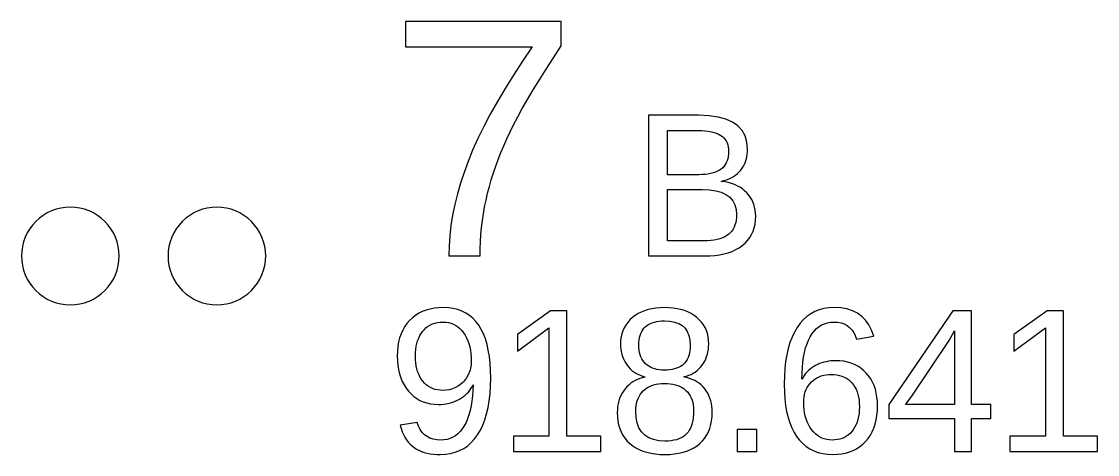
# Model space of a CAD drawing. Header units: metres. Extents: x -61 to 817, y 39 to 684.
# Drawn here: x 501.05 to 523.08, y 655.9 to 664.77 of the extents above; entities that cross this region are included whole.
import ezdxf

# ---------------------------------------------------------------- set-up
doc = ezdxf.new("R2010")
doc.units = ezdxf.units.M

msp = doc.modelspace()

# ---------------------------------------------------------------- linework, layer by layer
for p, q in [((512.1, 664.768), (508.909, 664.768)), ((508.909, 664.768), (508.909, 664.247)), ((512.1, 664.271), (512.1, 664.768)), ((508.909, 664.247), (511.507, 664.247)), ((511.507, 664.247), (511.309, 663.956)), ((511.94, 664.027), (512.1, 664.271)), ((511.309, 663.956), (511.124, 663.673)), ((511.791, 663.795), (511.94, 664.027)), ((511.124, 663.673), (510.952, 663.397)), ((511.653, 663.575), (511.791, 663.795)), ((511.526, 663.367), (511.653, 663.575)), ((510.952, 663.397), (510.793, 663.13)), ((511.41, 663.172), (511.526, 663.367)), ((510.793, 663.13), (510.647, 662.869)), ((511.209, 662.816), (511.304, 662.988)), ((511.304, 662.988), (511.41, 663.172)), ((510.647, 662.869), (510.514, 662.617)), ((511.125, 662.656), (511.209, 662.816)), ((514.919, 662.848), (513.887, 662.848)), ((513.887, 662.848), (513.887, 659.968)), ((515.128, 662.839), (514.919, 662.848)), ((515.313, 662.813), (515.128, 662.839)), ((515.474, 662.77), (515.313, 662.813)), ((515.609, 662.71), (515.474, 662.77)), ((510.514, 662.617), (510.394, 662.372)), ((511.052, 662.509), (511.125, 662.656)), ((514.275, 661.632), (514.275, 662.537)), ((514.275, 662.537), (514.919, 662.537)), ((514.919, 662.537), (514.983, 662.535)), ((514.983, 662.535), (515.043, 662.532)), ((515.72, 662.633), (515.609, 662.71)), ((515.807, 662.539), (515.72, 662.633)), ((515.868, 662.428), (515.807, 662.539)), ((510.394, 662.372), (510.287, 662.134)), ((510.924, 662.226), (510.986, 662.367)), ((510.986, 662.367), (511.052, 662.509)), ((515.043, 662.532), (515.1, 662.525)), ((515.1, 662.525), (515.154, 662.517)), ((515.154, 662.517), (515.204, 662.506)), ((515.204, 662.506), (515.251, 662.492)), ((515.251, 662.492), (515.294, 662.476)), ((515.294, 662.476), (515.334, 662.458)), ((515.334, 662.458), (515.371, 662.437)), ((515.371, 662.437), (515.404, 662.413)), ((515.404, 662.413), (515.433, 662.386)), ((515.433, 662.386), (515.458, 662.356)), ((515.458, 662.356), (515.479, 662.323)), ((515.479, 662.323), (515.497, 662.286)), ((515.905, 662.299), (515.868, 662.428)), ((510.287, 662.134), (510.193, 661.905)), ((510.865, 662.086), (510.924, 662.226)), ((515.497, 662.286), (515.51, 662.246)), ((515.51, 662.246), (515.52, 662.203)), ((515.52, 662.203), (515.526, 662.156)), ((515.526, 662.156), (515.528, 662.107)), ((515.528, 662.107), (515.526, 662.054)), ((515.918, 662.154), (515.905, 662.299)), ((515.911, 662.045), (515.916, 662.098)), ((515.916, 662.098), (515.918, 662.154)), ((510.193, 661.905), (510.11, 661.68)), ((510.76, 661.806), (510.811, 661.946)), ((510.811, 661.946), (510.865, 662.086)), ((515.481, 661.876), (515.46, 661.839)), ((515.498, 661.916), (515.481, 661.876)), ((515.511, 661.959), (515.498, 661.916)), ((515.52, 662.005), (515.511, 661.959)), ((515.526, 662.054), (515.52, 662.005)), ((515.855, 661.851), (515.874, 661.896)), ((515.874, 661.896), (515.89, 661.944)), ((515.89, 661.944), (515.902, 661.993)), ((515.902, 661.993), (515.911, 662.045)), ((510.11, 661.68), (510.037, 661.457)), ((510.669, 661.528), (510.712, 661.667)), ((510.712, 661.667), (510.76, 661.806)), ((515.16, 661.654), (515.105, 661.644)), ((515.211, 661.667), (515.16, 661.654)), ((515.258, 661.683), (515.211, 661.667)), ((515.301, 661.702), (515.258, 661.683)), ((515.34, 661.723), (515.301, 661.702)), ((515.376, 661.748), (515.34, 661.723)), ((515.408, 661.775), (515.376, 661.748)), ((515.436, 661.806), (515.408, 661.775)), ((515.46, 661.839), (515.436, 661.806)), ((515.67, 661.624), (515.708, 661.656)), ((515.708, 661.656), (515.744, 661.69)), ((515.744, 661.69), (515.777, 661.727)), ((515.777, 661.727), (515.806, 661.766)), ((515.806, 661.766), (515.832, 661.807)), ((515.832, 661.807), (515.855, 661.851)), ((510.037, 661.457), (509.974, 661.237)), ((510.629, 661.39), (510.669, 661.528)), ((514.919, 661.632), (514.275, 661.632)), ((514.985, 661.633), (514.919, 661.632)), ((515.047, 661.637), (514.985, 661.633)), ((515.105, 661.644), (515.047, 661.637)), ((515.379, 661.496), (515.434, 661.51)), ((515.452, 661.485), (515.379, 661.496)), ((515.434, 661.51), (515.487, 661.527)), ((515.521, 661.47), (515.452, 661.485)), ((515.487, 661.527), (515.537, 661.547)), ((515.587, 661.452), (515.521, 661.47)), ((515.537, 661.547), (515.584, 661.57)), ((515.584, 661.57), (515.628, 661.596)), ((515.648, 661.43), (515.587, 661.452)), ((515.628, 661.596), (515.67, 661.624)), ((509.974, 661.237), (509.921, 661.02)), ((510.561, 661.113), (510.594, 661.252)), ((510.594, 661.252), (510.629, 661.39)), ((514.275, 660.279), (514.275, 661.329)), ((514.275, 661.329), (514.989, 661.329)), ((514.989, 661.329), (515.136, 661.322)), ((515.136, 661.322), (515.266, 661.303)), ((515.266, 661.303), (515.379, 661.271)), ((515.379, 661.271), (515.474, 661.227)), ((515.474, 661.227), (515.552, 661.17)), ((515.706, 661.404), (515.648, 661.43)), ((515.76, 661.374), (515.706, 661.404)), ((515.811, 661.341), (515.76, 661.374)), ((515.857, 661.304), (515.811, 661.341)), ((515.9, 661.264), (515.857, 661.304)), ((515.938, 661.22), (515.9, 661.264)), ((515.972, 661.174), (515.938, 661.22)), ((509.921, 661.02), (509.877, 660.805)), ((510.533, 660.974), (510.561, 661.113)), ((515.552, 661.17), (515.613, 661.1)), ((515.613, 661.1), (515.656, 661.017)), ((515.656, 661.017), (515.682, 660.922)), ((516.001, 661.126), (515.972, 661.174)), ((516.026, 661.075), (516.001, 661.126)), ((516.046, 661.022), (516.026, 661.075)), ((516.062, 660.966), (516.046, 661.022)), ((501.493, 660.799), (501.414, 660.741)), ((501.577, 660.85), (501.493, 660.799)), ((501.666, 660.891), (501.577, 660.85)), ((501.758, 660.925), (501.666, 660.891)), ((501.854, 660.948), (501.758, 660.925)), ((501.951, 660.963), (501.854, 660.948)), ((502.049, 660.968), (501.951, 660.963)), ((502.147, 660.963), (502.049, 660.968)), ((502.244, 660.948), (502.147, 660.963)), ((502.339, 660.925), (502.244, 660.948)), ((502.431, 660.891), (502.339, 660.925)), ((502.52, 660.85), (502.431, 660.891)), ((502.604, 660.799), (502.52, 660.85)), ((502.683, 660.741), (502.604, 660.799)), ((504.493, 660.799), (504.414, 660.741)), ((504.577, 660.85), (504.493, 660.799)), ((504.666, 660.891), (504.577, 660.85)), ((504.758, 660.925), (504.666, 660.891)), ((504.854, 660.948), (504.758, 660.925)), ((504.951, 660.963), (504.854, 660.948)), ((505.049, 660.968), (504.951, 660.963)), ((505.147, 660.963), (505.049, 660.968)), ((505.244, 660.948), (505.147, 660.963)), ((505.339, 660.925), (505.244, 660.948)), ((505.431, 660.891), (505.339, 660.925)), ((505.52, 660.85), (505.431, 660.891)), ((505.604, 660.799), (505.52, 660.85)), ((505.683, 660.741), (505.604, 660.799)), ((509.877, 660.805), (509.843, 660.592)), ((510.488, 660.692), (510.509, 660.833)), ((510.509, 660.833), (510.533, 660.974)), ((515.682, 660.922), (515.691, 660.814)), ((515.691, 660.814), (515.689, 660.756)), ((516.074, 660.908), (516.062, 660.966)), ((516.08, 660.847), (516.074, 660.908)), ((516.079, 660.7), (516.083, 660.784)), ((516.083, 660.784), (516.08, 660.847)), ((501.276, 660.602), (501.217, 660.523)), ((501.342, 660.675), (501.276, 660.602)), ((501.414, 660.741), (501.342, 660.675)), ((502.756, 660.675), (502.683, 660.741)), ((502.822, 660.602), (502.756, 660.675)), ((502.88, 660.523), (502.822, 660.602)), ((504.276, 660.602), (504.217, 660.523)), ((504.342, 660.675), (504.276, 660.602)), ((504.414, 660.741), (504.342, 660.675)), ((505.756, 660.675), (505.683, 660.741)), ((505.822, 660.602), (505.756, 660.675)), ((505.88, 660.523), (505.822, 660.602)), ((509.843, 660.592), (509.819, 660.381)), ((510.471, 660.549), (510.488, 660.692)), ((515.641, 660.558), (515.619, 660.517)), ((515.659, 660.603), (515.641, 660.558)), ((515.673, 660.651), (515.659, 660.603)), ((515.683, 660.702), (515.673, 660.651)), ((515.689, 660.756), (515.683, 660.702)), ((516.052, 660.545), (516.069, 660.62)), ((516.069, 660.62), (516.079, 660.7)), ((501.125, 660.35), (501.092, 660.258)), ((501.167, 660.439), (501.125, 660.35)), ((501.217, 660.523), (501.167, 660.439)), ((502.931, 660.439), (502.88, 660.523)), ((502.973, 660.35), (502.931, 660.439)), ((503.006, 660.258), (502.973, 660.35)), ((504.125, 660.35), (504.092, 660.258)), ((504.167, 660.439), (504.125, 660.35)), ((504.217, 660.523), (504.167, 660.439)), ((505.931, 660.439), (505.88, 660.523)), ((505.972, 660.35), (505.931, 660.439)), ((506.006, 660.258), (505.972, 660.35)), ((509.819, 660.381), (509.804, 660.173)), ((510.448, 660.261), (510.458, 660.405)), ((510.458, 660.405), (510.471, 660.549)), ((515.402, 660.338), (515.35, 660.32)), ((515.449, 660.36), (515.402, 660.338)), ((515.492, 660.384), (515.449, 660.36)), ((515.53, 660.413), (515.492, 660.384)), ((515.563, 660.444), (515.53, 660.413)), ((515.593, 660.479), (515.563, 660.444)), ((515.619, 660.517), (515.593, 660.479)), ((515.916, 660.287), (515.96, 660.345)), ((515.96, 660.345), (515.997, 660.407)), ((515.997, 660.407), (516.028, 660.474)), ((516.028, 660.474), (516.052, 660.545)), ((501.068, 660.163), (501.053, 660.066)), ((501.092, 660.258), (501.068, 660.163)), ((503.029, 660.163), (503.006, 660.258)), ((503.044, 660.066), (503.029, 660.163)), ((504.068, 660.163), (504.053, 660.066)), ((504.092, 660.258), (504.068, 660.163)), ((506.029, 660.163), (506.006, 660.258)), ((506.044, 660.066), (506.029, 660.163)), ((509.804, 660.173), (509.8, 659.968)), ((510.441, 659.968), (510.442, 660.115)), ((510.442, 660.115), (510.448, 660.261)), ((515.019, 660.279), (514.275, 660.279)), ((515.094, 660.28), (515.019, 660.279)), ((515.165, 660.285), (515.094, 660.28)), ((515.231, 660.293), (515.165, 660.285)), ((515.293, 660.305), (515.231, 660.293)), ((515.35, 660.32), (515.293, 660.305)), ((515.673, 660.098), (515.743, 660.137)), ((515.743, 660.137), (515.807, 660.183)), ((515.807, 660.183), (515.865, 660.232)), ((515.865, 660.232), (515.916, 660.287)), ((501.053, 660.066), (501.049, 659.968)), ((501.049, 659.968), (501.053, 659.87)), ((503.049, 659.968), (503.044, 660.066)), ((503.044, 659.87), (503.049, 659.968)), ((504.053, 660.066), (504.049, 659.968)), ((504.049, 659.968), (504.053, 659.87)), ((506.049, 659.968), (506.044, 660.066)), ((506.044, 659.87), (506.049, 659.968)), ((509.8, 659.968), (510.441, 659.968)), ((513.887, 659.968), (515.039, 659.968)), ((515.039, 659.968), (515.145, 659.97)), ((515.145, 659.97), (515.247, 659.978)), ((515.247, 659.978), (515.343, 659.991)), ((515.343, 659.991), (515.433, 660.01)), ((515.433, 660.01), (515.519, 660.034)), ((515.519, 660.034), (515.599, 660.063)), ((515.599, 660.063), (515.673, 660.098)), ((501.053, 659.87), (501.068, 659.773)), ((501.068, 659.773), (501.092, 659.677)), ((501.092, 659.677), (501.125, 659.585)), ((502.973, 659.585), (503.006, 659.677)), ((503.006, 659.677), (503.029, 659.773)), ((503.029, 659.773), (503.044, 659.87)), ((504.053, 659.87), (504.068, 659.773)), ((504.068, 659.773), (504.092, 659.677)), ((504.092, 659.677), (504.125, 659.585)), ((505.972, 659.585), (506.006, 659.677)), ((506.006, 659.677), (506.029, 659.773)), ((506.029, 659.773), (506.044, 659.87)), ((501.125, 659.585), (501.167, 659.496)), ((501.167, 659.496), (501.217, 659.412)), ((502.88, 659.412), (502.931, 659.496)), ((502.931, 659.496), (502.973, 659.585)), ((504.125, 659.585), (504.167, 659.496)), ((504.167, 659.496), (504.217, 659.412)), ((505.88, 659.412), (505.931, 659.496)), ((505.931, 659.496), (505.972, 659.585)), ((501.217, 659.412), (501.276, 659.333)), ((501.276, 659.333), (501.342, 659.26)), ((501.342, 659.26), (501.414, 659.195)), ((502.683, 659.195), (502.756, 659.26)), ((502.756, 659.26), (502.822, 659.333)), ((502.822, 659.333), (502.88, 659.412)), ((504.217, 659.412), (504.276, 659.333)), ((504.276, 659.333), (504.342, 659.26)), ((504.342, 659.26), (504.414, 659.195)), ((505.683, 659.195), (505.756, 659.26)), ((505.756, 659.26), (505.822, 659.333)), ((505.822, 659.333), (505.88, 659.412)), ((501.414, 659.195), (501.493, 659.136)), ((501.493, 659.136), (501.577, 659.086)), ((501.577, 659.086), (501.666, 659.044)), ((501.666, 659.044), (501.758, 659.011)), ((501.758, 659.011), (501.854, 658.987)), ((502.244, 658.987), (502.339, 659.011)), ((502.339, 659.011), (502.431, 659.044)), ((502.431, 659.044), (502.52, 659.086)), ((502.52, 659.086), (502.604, 659.136)), ((502.604, 659.136), (502.683, 659.195)), ((504.414, 659.195), (504.493, 659.136)), ((504.493, 659.136), (504.577, 659.086)), ((504.577, 659.086), (504.666, 659.044)), ((504.666, 659.044), (504.758, 659.011)), ((504.758, 659.011), (504.854, 658.987)), ((505.244, 658.987), (505.339, 659.011)), ((505.339, 659.011), (505.431, 659.044)), ((505.431, 659.044), (505.52, 659.086)), ((505.52, 659.086), (505.604, 659.136)), ((505.604, 659.136), (505.683, 659.195)), ((501.854, 658.987), (501.951, 658.972)), ((501.951, 658.972), (502.049, 658.968)), ((502.049, 658.968), (502.147, 658.972)), ((502.147, 658.972), (502.244, 658.987)), ((504.854, 658.987), (504.951, 658.972)), ((504.951, 658.972), (505.049, 658.968)), ((505.049, 658.968), (505.147, 658.972)), ((505.147, 658.972), (505.244, 658.987)), ((509.183, 658.794), (509.115, 658.751)), ((509.255, 658.83), (509.183, 658.794)), ((509.333, 658.859), (509.255, 658.83)), ((509.415, 658.882), (509.333, 658.859)), ((509.503, 658.898), (509.415, 658.882)), ((509.595, 658.908), (509.503, 658.898)), ((509.692, 658.912), (509.595, 658.908)), ((509.794, 658.907), (509.692, 658.912)), ((509.891, 658.894), (509.794, 658.907)), ((509.983, 658.871), (509.891, 658.894)), ((510.068, 658.84), (509.983, 658.871)), ((510.148, 658.8), (510.068, 658.84)), ((510.223, 658.751), (510.148, 658.8)), ((511.881, 658.848), (511.204, 658.361)), ((512.218, 658.848), (511.881, 658.848)), ((512.218, 656.279), (512.218, 658.848)), ((513.675, 658.787), (513.614, 658.749)), ((513.739, 658.82), (513.675, 658.787)), ((513.808, 658.848), (513.739, 658.82)), ((513.881, 658.871), (513.808, 658.848)), ((513.958, 658.889), (513.881, 658.871)), ((514.039, 658.901), (513.958, 658.889)), ((514.124, 658.909), (514.039, 658.901)), ((514.213, 658.912), (514.124, 658.909)), ((514.304, 658.909), (514.213, 658.912)), ((514.391, 658.902), (514.304, 658.909)), ((514.474, 658.889), (514.391, 658.902)), ((514.552, 658.872), (514.474, 658.889)), ((514.626, 658.849), (514.552, 658.872)), ((514.695, 658.822), (514.626, 658.849)), ((514.76, 658.789), (514.695, 658.822)), ((514.821, 658.752), (514.76, 658.789)), ((517.296, 658.831), (517.212, 658.786)), ((517.385, 658.866), (517.296, 658.831)), ((517.48, 658.891), (517.385, 658.866)), ((517.581, 658.907), (517.48, 658.891)), ((517.687, 658.912), (517.581, 658.907)), ((517.824, 658.904), (517.687, 658.912)), ((517.95, 658.883), (517.824, 658.904)), ((518.064, 658.847), (517.95, 658.883)), ((518.166, 658.796), (518.064, 658.847)), ((518.256, 658.732), (518.166, 658.796)), ((520.117, 658.848), (518.812, 656.924)), ((520.499, 658.848), (520.117, 658.848)), ((520.499, 656.928), (520.499, 658.848)), ((522.049, 658.848), (521.372, 658.361)), ((522.386, 658.848), (522.049, 658.848)), ((522.386, 656.279), (522.386, 658.848)), ((508.941, 658.585), (508.894, 658.519)), ((508.994, 658.647), (508.941, 658.585)), ((509.052, 658.702), (508.994, 658.647)), ((509.115, 658.751), (509.052, 658.702)), ((509.422, 658.557), (509.468, 658.577)), ((509.468, 658.577), (509.516, 658.594)), ((509.516, 658.594), (509.568, 658.605)), ((509.568, 658.605), (509.622, 658.612)), ((509.622, 658.612), (509.679, 658.615)), ((509.679, 658.615), (509.736, 658.612)), ((509.736, 658.612), (509.791, 658.604)), ((509.791, 658.604), (509.843, 658.59)), ((509.843, 658.59), (509.893, 658.571)), ((509.893, 658.571), (509.94, 658.547)), ((510.291, 658.693), (510.223, 658.751)), ((510.354, 658.626), (510.291, 658.693)), ((510.412, 658.551), (510.354, 658.626)), ((513.462, 658.608), (513.423, 658.554)), ((513.507, 658.658), (513.462, 658.608)), ((513.558, 658.706), (513.507, 658.658)), ((513.614, 658.749), (513.558, 658.706)), ((513.889, 658.565), (513.926, 658.584)), ((513.926, 658.584), (513.966, 658.601)), ((513.966, 658.601), (514.01, 658.615)), ((514.01, 658.615), (514.056, 658.626)), ((514.056, 658.626), (514.105, 658.633)), ((514.105, 658.633), (514.158, 658.638)), ((514.158, 658.638), (514.213, 658.64)), ((514.213, 658.64), (514.324, 658.633)), ((514.324, 658.633), (514.422, 658.615)), ((514.422, 658.615), (514.506, 658.585)), ((514.506, 658.585), (514.578, 658.542)), ((514.877, 658.71), (514.821, 658.752)), ((514.928, 658.663), (514.877, 658.71)), ((514.974, 658.613), (514.928, 658.663)), ((515.013, 658.56), (514.974, 658.613)), ((516.993, 658.59), (516.932, 658.505)), ((517.061, 658.665), (516.993, 658.59)), ((517.133, 658.731), (517.061, 658.665)), ((517.212, 658.786), (517.133, 658.731)), ((517.434, 658.555), (517.491, 658.581)), ((517.491, 658.581), (517.551, 658.6)), ((517.551, 658.6), (517.615, 658.611)), ((517.615, 658.611), (517.682, 658.615)), ((517.682, 658.615), (517.759, 658.61)), ((517.759, 658.61), (517.83, 658.597)), ((517.83, 658.597), (517.894, 658.576)), ((517.894, 658.576), (517.953, 658.546)), ((518.335, 658.652), (518.256, 658.732)), ((518.402, 658.559), (518.335, 658.652)), ((508.82, 658.373), (508.792, 658.292)), ((508.854, 658.449), (508.82, 658.373)), ((508.894, 658.519), (508.854, 658.449)), ((509.206, 658.337), (509.234, 658.383)), ((509.234, 658.383), (509.266, 658.427)), ((509.266, 658.427), (509.301, 658.466)), ((509.301, 658.466), (509.338, 658.501)), ((509.338, 658.501), (509.379, 658.531)), ((509.379, 658.531), (509.422, 658.557)), ((509.94, 658.547), (509.984, 658.517)), ((509.984, 658.517), (510.025, 658.482)), ((510.025, 658.482), (510.064, 658.442)), ((510.064, 658.442), (510.101, 658.396)), ((510.101, 658.396), (510.134, 658.345)), ((510.463, 658.466), (510.412, 658.551)), ((510.508, 658.372), (510.463, 658.466)), ((510.548, 658.27), (510.508, 658.372)), ((511.204, 658.016), (511.85, 658.499)), ((511.204, 658.361), (511.204, 658.016)), ((511.85, 658.499), (511.85, 656.279)), ((513.342, 658.375), (513.327, 658.31)), ((513.363, 658.438), (513.342, 658.375)), ((513.39, 658.498), (513.363, 658.438)), ((513.423, 658.554), (513.39, 658.498)), ((513.716, 658.34), (513.73, 658.381)), ((513.73, 658.381), (513.749, 658.419)), ((513.749, 658.419), (513.77, 658.454)), ((513.77, 658.454), (513.795, 658.487)), ((513.795, 658.487), (513.823, 658.516)), ((513.823, 658.516), (513.854, 658.542)), ((513.854, 658.542), (513.889, 658.565)), ((514.578, 658.542), (514.637, 658.487)), ((514.637, 658.487), (514.682, 658.42)), ((514.682, 658.42), (514.715, 658.34)), ((515.046, 658.503), (515.013, 658.56)), ((515.073, 658.442), (515.046, 658.503)), ((515.094, 658.378), (515.073, 658.442)), ((515.109, 658.31), (515.094, 658.378)), ((516.876, 658.41), (516.827, 658.307)), ((516.932, 658.505), (516.876, 658.41)), ((517.201, 658.315), (517.241, 658.378)), ((517.241, 658.378), (517.284, 658.433)), ((517.284, 658.433), (517.33, 658.481)), ((517.33, 658.481), (517.38, 658.522)), ((517.38, 658.522), (517.434, 658.555)), ((517.953, 658.546), (518.005, 658.507)), ((518.005, 658.507), (518.05, 658.459)), ((518.05, 658.459), (518.09, 658.403)), ((518.09, 658.403), (518.123, 658.339)), ((518.457, 658.451), (518.402, 658.559)), ((518.5, 658.329), (518.457, 658.451)), ((520.046, 658.24), (520.153, 658.436)), ((520.153, 658.436), (520.153, 656.928)), ((521.372, 658.016), (522.018, 658.499)), ((521.372, 658.361), (521.372, 658.016)), ((522.018, 658.499), (522.018, 656.279)), ((508.77, 658.207), (508.755, 658.116)), ((508.792, 658.292), (508.77, 658.207)), ((509.131, 658.119), (509.144, 658.178)), ((509.144, 658.178), (509.161, 658.234)), ((509.161, 658.234), (509.182, 658.287)), ((509.182, 658.287), (509.206, 658.337)), ((510.134, 658.345), (510.163, 658.291)), ((510.163, 658.291), (510.188, 658.234)), ((510.188, 658.234), (510.209, 658.173)), ((510.209, 658.173), (510.227, 658.109)), ((510.581, 658.158), (510.548, 658.27)), ((510.608, 658.037), (510.581, 658.158)), ((513.318, 658.241), (513.315, 658.169)), ((513.315, 658.169), (513.317, 658.114)), ((513.327, 658.31), (513.318, 658.241)), ((513.689, 658.145), (513.691, 658.198)), ((513.691, 658.09), (513.689, 658.145)), ((513.691, 658.198), (513.696, 658.248)), ((513.696, 658.248), (513.704, 658.296)), ((513.704, 658.296), (513.716, 658.34)), ((514.715, 658.34), (514.735, 658.248)), ((514.735, 658.248), (514.741, 658.145)), ((514.741, 658.145), (514.739, 658.086)), ((515.118, 658.239), (515.109, 658.31)), ((515.121, 658.165), (515.118, 658.239)), ((515.119, 658.11), (515.121, 658.165)), ((516.785, 658.195), (516.749, 658.074)), ((516.827, 658.307), (516.785, 658.195)), ((517.106, 658.085), (517.134, 658.168)), ((517.134, 658.168), (517.165, 658.245)), ((517.165, 658.245), (517.201, 658.315)), ((518.123, 658.339), (518.15, 658.266)), ((518.15, 658.266), (518.5, 658.329)), ((519.291, 657.118), (520.046, 658.24)), ((508.746, 658.021), (508.743, 657.921)), ((508.743, 657.921), (508.745, 657.823)), ((508.755, 658.116), (508.746, 658.021)), ((509.115, 657.921), (509.116, 657.99)), ((509.116, 657.85), (509.115, 657.921)), ((509.116, 657.99), (509.122, 658.056)), ((509.122, 658.056), (509.131, 658.119)), ((510.227, 658.109), (510.24, 658.041)), ((510.24, 658.041), (510.25, 657.97)), ((510.25, 657.97), (510.256, 657.895)), ((510.629, 657.908), (510.608, 658.037)), ((510.645, 657.769), (510.629, 657.908)), ((513.317, 658.114), (513.322, 658.061)), ((513.322, 658.061), (513.33, 658.01)), ((513.33, 658.01), (513.342, 657.96)), ((513.342, 657.96), (513.356, 657.912)), ((513.356, 657.912), (513.375, 657.865)), ((513.696, 658.039), (513.691, 658.09)), ((513.704, 657.991), (513.696, 658.039)), ((513.716, 657.946), (513.704, 657.991)), ((513.732, 657.903), (513.716, 657.946)), ((514.715, 657.933), (514.7, 657.89)), ((514.726, 657.981), (514.715, 657.933)), ((514.735, 658.032), (514.726, 657.981)), ((514.739, 658.086), (514.735, 658.032)), ((515.061, 657.861), (515.079, 657.907)), ((515.079, 657.907), (515.094, 657.956)), ((515.094, 657.956), (515.106, 658.006)), ((515.106, 658.006), (515.114, 658.057)), ((515.114, 658.057), (515.119, 658.11)), ((516.719, 657.945), (516.696, 657.806)), ((516.749, 658.074), (516.719, 657.945)), ((517.064, 657.899), (517.083, 657.995)), ((517.083, 657.995), (517.106, 658.085)), ((508.745, 657.823), (508.754, 657.73)), ((508.754, 657.73), (508.768, 657.641)), ((509.122, 657.782), (509.116, 657.85)), ((509.131, 657.718), (509.122, 657.782)), ((509.144, 657.658), (509.131, 657.718)), ((510.249, 657.703), (510.242, 657.668)), ((510.254, 657.74), (510.249, 657.703)), ((510.258, 657.817), (510.254, 657.74)), ((510.256, 657.895), (510.258, 657.817)), ((510.654, 657.622), (510.645, 657.769)), ((513.375, 657.865), (513.396, 657.82)), ((513.396, 657.82), (513.421, 657.776)), ((513.421, 657.776), (513.449, 657.735)), ((513.449, 657.735), (513.48, 657.695)), ((513.48, 657.695), (513.514, 657.659)), ((513.75, 657.864), (513.732, 657.903)), ((513.773, 657.827), (513.75, 657.864)), ((513.798, 657.793), (513.773, 657.827)), ((513.827, 657.763), (513.798, 657.793)), ((513.859, 657.735), (513.827, 657.763)), ((513.894, 657.711), (513.859, 657.735)), ((513.932, 657.69), (513.894, 657.711)), ((513.972, 657.672), (513.932, 657.69)), ((514.542, 657.705), (514.504, 657.685)), ((514.576, 657.727), (514.542, 657.705)), ((514.607, 657.753), (514.576, 657.727)), ((514.635, 657.781), (514.607, 657.753)), ((514.66, 657.814), (514.635, 657.781)), ((514.682, 657.85), (514.66, 657.814)), ((514.7, 657.89), (514.682, 657.85)), ((514.92, 657.654), (514.954, 657.69)), ((514.954, 657.69), (514.985, 657.73)), ((514.985, 657.73), (515.014, 657.772)), ((515.014, 657.772), (515.039, 657.815)), ((515.039, 657.815), (515.061, 657.861)), ((516.696, 657.806), (516.68, 657.659)), ((517.033, 657.57), (517.039, 657.686)), ((517.039, 657.686), (517.05, 657.795)), ((517.05, 657.795), (517.064, 657.899)), ((517.271, 657.704), (517.234, 657.68)), ((517.31, 657.727), (517.271, 657.704)), ((517.35, 657.747), (517.31, 657.727)), ((517.392, 657.765), (517.35, 657.747)), ((517.436, 657.78), (517.392, 657.765)), ((517.48, 657.794), (517.436, 657.78)), ((517.526, 657.804), (517.48, 657.794)), ((517.573, 657.813), (517.526, 657.804)), ((517.621, 657.819), (517.573, 657.813)), ((517.671, 657.822), (517.621, 657.819)), ((517.722, 657.824), (517.671, 657.822)), ((517.807, 657.82), (517.722, 657.824)), ((517.889, 657.811), (517.807, 657.82)), ((517.966, 657.796), (517.889, 657.811)), ((518.04, 657.774), (517.966, 657.796)), ((518.109, 657.746), (518.04, 657.774)), ((518.175, 657.712), (518.109, 657.746)), ((518.236, 657.671), (518.175, 657.712)), ((508.768, 657.641), (508.788, 657.556)), ((508.788, 657.556), (508.814, 657.476)), ((508.814, 657.476), (508.845, 657.401)), ((509.161, 657.6), (509.144, 657.658)), ((509.182, 657.546), (509.161, 657.6)), ((509.206, 657.496), (509.182, 657.546)), ((509.234, 657.448), (509.206, 657.496)), ((510.162, 657.473), (510.143, 657.445)), ((510.196, 657.534), (510.162, 657.473)), ((510.21, 657.566), (510.196, 657.534)), ((510.223, 657.599), (510.21, 657.566)), ((510.234, 657.633), (510.223, 657.599)), ((510.242, 657.668), (510.234, 657.633)), ((510.653, 657.303), (510.657, 657.466)), ((510.657, 657.466), (510.654, 657.622)), ((513.514, 657.659), (513.55, 657.626)), ((513.55, 657.626), (513.588, 657.596)), ((513.588, 657.596), (513.629, 657.569)), ((513.629, 657.569), (513.672, 657.545)), ((513.672, 657.545), (513.718, 657.525)), ((513.762, 657.474), (513.71, 657.459)), ((513.718, 657.525), (513.766, 657.508)), ((513.816, 657.486), (513.762, 657.474)), ((513.766, 657.508), (513.816, 657.494)), ((513.816, 657.494), (513.816, 657.486)), ((514.016, 657.657), (513.972, 657.672)), ((514.062, 657.646), (514.016, 657.657)), ((514.111, 657.638), (514.062, 657.646)), ((514.163, 657.633), (514.111, 657.638)), ((514.217, 657.632), (514.163, 657.633)), ((514.273, 657.633), (514.217, 657.632)), ((514.325, 657.638), (514.273, 657.633)), ((514.374, 657.645), (514.325, 657.638)), ((514.421, 657.655), (514.374, 657.645)), ((514.464, 657.669), (514.421, 657.655)), ((514.504, 657.685), (514.464, 657.669)), ((514.615, 657.498), (514.666, 657.51)), ((514.615, 657.49), (514.615, 657.498)), ((514.674, 657.478), (514.615, 657.49)), ((514.666, 657.51), (514.715, 657.525)), ((514.73, 657.462), (514.674, 657.478)), ((514.715, 657.525), (514.761, 657.544)), ((514.761, 657.544), (514.804, 657.567)), ((514.804, 657.567), (514.845, 657.592)), ((514.845, 657.592), (514.884, 657.622)), ((514.884, 657.622), (514.92, 657.654)), ((516.67, 657.504), (516.667, 657.34)), ((516.68, 657.659), (516.67, 657.504)), ((517.031, 657.447), (517.033, 657.57)), ((517.054, 657.486), (517.031, 657.447)), ((517.079, 657.524), (517.054, 657.486)), ((517.106, 657.559), (517.079, 657.524)), ((517.135, 657.593), (517.106, 657.559)), ((517.166, 657.624), (517.135, 657.593)), ((517.199, 657.653), (517.166, 657.624)), ((517.234, 657.68), (517.199, 657.653)), ((517.297, 657.449), (517.338, 657.474)), ((517.338, 657.474), (517.382, 657.494)), ((517.382, 657.494), (517.427, 657.511)), ((517.427, 657.511), (517.475, 657.525)), ((517.475, 657.525), (517.526, 657.534)), ((517.526, 657.534), (517.579, 657.54)), ((517.579, 657.54), (517.634, 657.542)), ((517.634, 657.542), (517.692, 657.539)), ((517.692, 657.539), (517.748, 657.533)), ((517.748, 657.533), (517.801, 657.522)), ((517.801, 657.522), (517.85, 657.507)), ((517.85, 657.507), (517.897, 657.488)), ((517.897, 657.488), (517.941, 657.465)), ((517.941, 657.465), (517.982, 657.437)), ((518.293, 657.624), (518.236, 657.671)), ((518.347, 657.572), (518.293, 657.624)), ((518.396, 657.514), (518.347, 657.572)), ((518.438, 657.451), (518.396, 657.514)), ((508.845, 657.401), (508.882, 657.329)), ((508.882, 657.329), (508.924, 657.262)), ((508.924, 657.262), (508.973, 657.2)), ((509.266, 657.405), (509.234, 657.448)), ((509.3, 657.365), (509.266, 657.405)), ((509.338, 657.33), (509.3, 657.365)), ((509.378, 657.3), (509.338, 657.33)), ((509.421, 657.274), (509.378, 657.3)), ((509.466, 657.253), (509.421, 657.274)), ((509.514, 657.237), (509.466, 657.253)), ((509.875, 657.249), (509.811, 657.23)), ((509.937, 657.275), (509.875, 657.249)), ((509.997, 657.308), (509.937, 657.275)), ((510.025, 657.327), (509.997, 657.308)), ((510.051, 657.347), (510.025, 657.327)), ((510.076, 657.369), (510.051, 657.347)), ((510.1, 657.393), (510.076, 657.369)), ((510.122, 657.418), (510.1, 657.393)), ((510.143, 657.445), (510.122, 657.418)), ((510.228, 657.218), (510.253, 657.254)), ((510.253, 657.254), (510.275, 657.292)), ((510.275, 657.292), (510.295, 657.332)), ((510.295, 657.332), (510.291, 657.214)), ((510.643, 657.148), (510.653, 657.303)), ((513.407, 657.247), (513.374, 657.202)), ((513.444, 657.288), (513.407, 657.247)), ((513.483, 657.326), (513.444, 657.288)), ((513.524, 657.361), (513.483, 657.326)), ((513.567, 657.391), (513.524, 657.361)), ((513.612, 657.418), (513.567, 657.391)), ((513.66, 657.44), (513.612, 657.418)), ((513.71, 657.459), (513.66, 657.44)), ((513.817, 657.238), (513.856, 657.266)), ((513.856, 657.266), (513.898, 657.29)), ((513.898, 657.29), (513.944, 657.311)), ((513.944, 657.311), (513.992, 657.328)), ((513.992, 657.328), (514.042, 657.341)), ((514.042, 657.341), (514.096, 657.35)), ((514.096, 657.35), (514.153, 657.356)), ((514.153, 657.356), (514.213, 657.358)), ((514.213, 657.358), (514.275, 657.356)), ((514.275, 657.356), (514.333, 657.351)), ((514.333, 657.351), (514.388, 657.342)), ((514.388, 657.342), (514.44, 657.33)), ((514.44, 657.33), (514.49, 657.314)), ((514.49, 657.314), (514.535, 657.295)), ((514.535, 657.295), (514.578, 657.272)), ((514.578, 657.272), (514.618, 657.246)), ((514.618, 657.246), (514.654, 657.217)), ((514.784, 657.442), (514.73, 657.462)), ((514.834, 657.419), (514.784, 657.442)), ((514.881, 657.393), (514.834, 657.419)), ((514.925, 657.362), (514.881, 657.393)), ((514.967, 657.328), (514.925, 657.362)), ((515.005, 657.291), (514.967, 657.328)), ((515.04, 657.25), (515.005, 657.291)), ((515.072, 657.205), (515.04, 657.25)), ((516.667, 657.34), (516.67, 657.188)), ((517.115, 657.231), (517.136, 657.274)), ((517.136, 657.274), (517.161, 657.315)), ((517.161, 657.315), (517.19, 657.353)), ((517.19, 657.353), (517.223, 657.389)), ((517.223, 657.389), (517.259, 657.421)), ((517.259, 657.421), (517.297, 657.449)), ((517.982, 657.437), (518.02, 657.405)), ((518.02, 657.405), (518.055, 657.369)), ((518.055, 657.369), (518.087, 657.329)), ((518.087, 657.329), (518.115, 657.285)), ((518.115, 657.285), (518.139, 657.238)), ((518.476, 657.385), (518.438, 657.451)), ((518.507, 657.314), (518.476, 657.385)), ((518.533, 657.239), (518.507, 657.314)), ((508.973, 657.2), (509.026, 657.143)), ((509.026, 657.143), (509.083, 657.092)), ((509.083, 657.092), (509.144, 657.048)), ((509.144, 657.048), (509.208, 657.012)), ((509.565, 657.225), (509.514, 657.237)), ((509.619, 657.218), (509.565, 657.225)), ((509.675, 657.216), (509.619, 657.218)), ((509.744, 657.219), (509.675, 657.216)), ((509.811, 657.23), (509.744, 657.219)), ((509.974, 657.014), (510.018, 657.038)), ((510.018, 657.038), (510.06, 657.063)), ((510.06, 657.063), (510.099, 657.09)), ((510.099, 657.09), (510.135, 657.12)), ((510.135, 657.12), (510.169, 657.15)), ((510.169, 657.15), (510.2, 657.183)), ((510.2, 657.183), (510.228, 657.218)), ((510.283, 657.102), (510.271, 656.996)), ((510.291, 657.214), (510.283, 657.102)), ((510.627, 657.002), (510.643, 657.148)), ((513.297, 657.054), (513.28, 657)), ((513.319, 657.106), (513.297, 657.054)), ((513.344, 657.155), (513.319, 657.106)), ((513.374, 657.202), (513.344, 657.155)), ((513.657, 657.004), (513.674, 657.05)), ((513.674, 657.05), (513.695, 657.093)), ((513.695, 657.093), (513.72, 657.134)), ((513.72, 657.134), (513.749, 657.172)), ((513.749, 657.172), (513.781, 657.207)), ((513.781, 657.207), (513.817, 657.238)), ((514.654, 657.217), (514.687, 657.184)), ((514.687, 657.184), (514.717, 657.148)), ((514.717, 657.148), (514.742, 657.108)), ((514.742, 657.108), (514.763, 657.065)), ((514.763, 657.065), (514.781, 657.019)), ((515.1, 657.159), (515.072, 657.205)), ((515.125, 657.11), (515.1, 657.159)), ((515.145, 657.059), (515.125, 657.11)), ((515.162, 657.005), (515.145, 657.059)), ((516.67, 657.188), (516.679, 657.044)), ((516.679, 657.044), (516.695, 656.909)), ((517.067, 656.969), (517.069, 657.027)), ((517.069, 657.027), (517.075, 657.082)), ((517.075, 657.082), (517.084, 657.134)), ((517.084, 657.134), (517.098, 657.184)), ((517.098, 657.184), (517.115, 657.231)), ((518.139, 657.238), (518.16, 657.187)), ((518.16, 657.187), (518.177, 657.133)), ((518.177, 657.133), (518.19, 657.075)), ((518.19, 657.075), (518.199, 657.013)), ((518.553, 657.16), (518.533, 657.239)), ((518.567, 657.076), (518.553, 657.16)), ((518.576, 656.988), (518.567, 657.076)), ((519.182, 656.968), (519.291, 657.118)), ((509.208, 657.012), (509.276, 656.981)), ((509.276, 656.981), (509.349, 656.958)), ((509.349, 656.958), (509.424, 656.941)), ((509.424, 656.941), (509.504, 656.931)), ((509.504, 656.931), (509.588, 656.928)), ((509.588, 656.928), (509.639, 656.929)), ((509.639, 656.929), (509.69, 656.933)), ((509.69, 656.933), (509.739, 656.94)), ((509.739, 656.94), (509.788, 656.949)), ((509.788, 656.949), (509.836, 656.962)), ((509.836, 656.962), (509.883, 656.976)), ((509.883, 656.976), (509.929, 656.994)), ((509.929, 656.994), (509.974, 657.014)), ((510.255, 656.897), (510.235, 656.803)), ((510.271, 656.996), (510.255, 656.897)), ((510.574, 656.736), (510.604, 656.865)), ((510.604, 656.865), (510.627, 657.002)), ((513.25, 656.825), (513.248, 656.763)), ((513.256, 656.886), (513.25, 656.825)), ((513.266, 656.944), (513.256, 656.886)), ((513.28, 657), (513.266, 656.944)), ((513.626, 656.792), (513.628, 656.849)), ((513.628, 656.849), (513.634, 656.903)), ((513.634, 656.903), (513.643, 656.955)), ((513.643, 656.955), (513.657, 657.004)), ((514.781, 657.019), (514.795, 656.969)), ((514.795, 656.969), (514.804, 656.917)), ((514.804, 656.917), (514.81, 656.86)), ((514.81, 656.86), (514.812, 656.801)), ((515.175, 656.949), (515.162, 657.005)), ((515.185, 656.891), (515.175, 656.949)), ((515.19, 656.83), (515.185, 656.891)), ((515.192, 656.767), (515.19, 656.83)), ((516.695, 656.909), (516.717, 656.782)), ((517.069, 656.895), (517.067, 656.969)), ((517.075, 656.824), (517.069, 656.895)), ((517.085, 656.757), (517.075, 656.824)), ((518.199, 657.013), (518.205, 656.948)), ((518.205, 656.811), (518.199, 656.745)), ((518.205, 656.948), (518.207, 656.88)), ((518.207, 656.88), (518.205, 656.811)), ((518.579, 656.896), (518.576, 656.988)), ((518.576, 656.796), (518.579, 656.896)), ((518.812, 656.924), (518.812, 656.64)), ((519.15, 656.928), (519.182, 656.968)), ((520.153, 656.928), (519.15, 656.928)), ((520.901, 656.928), (520.499, 656.928)), ((520.901, 656.64), (520.901, 656.928)), ((510.183, 656.636), (510.151, 656.561)), ((510.211, 656.716), (510.183, 656.636)), ((510.235, 656.803), (510.211, 656.716)), ((510.494, 656.505), (510.537, 656.616)), ((510.537, 656.616), (510.574, 656.736)), ((513.248, 656.763), (513.251, 656.673)), ((513.251, 656.673), (513.261, 656.589)), ((513.261, 656.589), (513.277, 656.509)), ((513.634, 656.663), (513.626, 656.792)), ((513.656, 656.549), (513.634, 656.663)), ((514.796, 656.603), (514.783, 656.546)), ((514.805, 656.665), (514.796, 656.603)), ((514.81, 656.731), (514.805, 656.665)), ((514.812, 656.801), (514.81, 656.731)), ((515.164, 656.515), (515.18, 656.594)), ((515.18, 656.594), (515.189, 656.678)), ((515.189, 656.678), (515.192, 656.767)), ((516.717, 656.782), (516.746, 656.663)), ((516.746, 656.663), (516.78, 656.552)), ((517.099, 656.692), (517.085, 656.757)), ((517.117, 656.631), (517.099, 656.692)), ((517.139, 656.572), (517.117, 656.631)), ((518.177, 656.624), (518.161, 656.568)), ((518.19, 656.683), (518.177, 656.624)), ((518.199, 656.745), (518.19, 656.683)), ((518.53, 656.525), (518.552, 656.61)), ((518.552, 656.61), (518.567, 656.701)), ((518.567, 656.701), (518.576, 656.796)), ((518.812, 656.64), (520.153, 656.64)), ((520.153, 656.64), (520.153, 655.968)), ((520.499, 656.64), (520.901, 656.64)), ((520.499, 655.968), (520.499, 656.64)), ((509.151, 656.556), (508.802, 656.501)), ((508.802, 656.501), (508.822, 656.433)), ((508.822, 656.433), (508.846, 656.369)), ((508.846, 656.369), (508.872, 656.31)), ((509.178, 656.481), (509.151, 656.556)), ((509.212, 656.415), (509.178, 656.481)), ((509.252, 656.357), (509.212, 656.415)), ((510.032, 656.376), (509.985, 656.329)), ((510.075, 656.431), (510.032, 656.376)), ((510.115, 656.493), (510.075, 656.431)), ((510.151, 656.561), (510.115, 656.493)), ((510.389, 656.308), (510.445, 656.402)), ((510.445, 656.402), (510.494, 656.505)), ((513.277, 656.509), (513.299, 656.434)), ((513.299, 656.434), (513.328, 656.363)), ((513.693, 656.45), (513.656, 656.549)), ((513.744, 656.367), (513.693, 656.45)), ((513.811, 656.299), (513.744, 656.367)), ((514.724, 656.401), (514.698, 656.362)), ((514.748, 656.445), (514.724, 656.401)), ((514.767, 656.494), (514.748, 656.445)), ((514.783, 656.546), (514.767, 656.494)), ((515.081, 656.303), (515.115, 656.369)), ((515.115, 656.369), (515.143, 656.439)), ((515.143, 656.439), (515.164, 656.515)), ((516.103, 656.416), (515.707, 656.416)), ((515.707, 656.416), (515.707, 655.968)), ((516.103, 655.968), (516.103, 656.416)), ((516.78, 656.552), (516.821, 656.45)), ((516.821, 656.45), (516.868, 656.356)), ((517.165, 656.517), (517.139, 656.572)), ((517.195, 656.464), (517.165, 656.517)), ((517.229, 656.415), (517.195, 656.464)), ((517.266, 656.369), (517.229, 656.415)), ((517.306, 656.329), (517.266, 656.369)), ((518.057, 656.38), (518.022, 656.342)), ((518.088, 656.422), (518.057, 656.38)), ((518.116, 656.467), (518.088, 656.422)), ((518.14, 656.516), (518.116, 656.467)), ((518.161, 656.568), (518.14, 656.516)), ((518.431, 656.297), (518.47, 656.368)), ((518.47, 656.368), (518.503, 656.444)), ((518.503, 656.444), (518.53, 656.525)), ((508.872, 656.31), (508.901, 656.255)), ((508.901, 656.255), (508.933, 656.204)), ((508.933, 656.204), (508.968, 656.158)), ((508.968, 656.158), (509.006, 656.116)), ((509.299, 656.309), (509.252, 656.357)), ((509.353, 656.269), (509.299, 656.309)), ((509.412, 656.238), (509.353, 656.269)), ((509.479, 656.216), (509.412, 656.238)), ((509.551, 656.203), (509.479, 656.216)), ((509.631, 656.199), (509.551, 656.203)), ((509.698, 656.202), (509.631, 656.199)), ((509.763, 656.213), (509.698, 656.202)), ((509.824, 656.231), (509.763, 656.213)), ((509.881, 656.257), (509.824, 656.231)), ((509.935, 656.289), (509.881, 656.257)), ((509.985, 656.329), (509.935, 656.289)), ((510.185, 656.083), (510.258, 656.148)), ((510.258, 656.148), (510.326, 656.223)), ((510.326, 656.223), (510.389, 656.308)), ((511.85, 656.279), (511.121, 656.279)), ((511.121, 656.279), (511.121, 655.968)), ((512.914, 656.279), (512.218, 656.279)), ((512.914, 655.968), (512.914, 656.279)), ((513.328, 656.363), (513.363, 656.297)), ((513.363, 656.297), (513.404, 656.235)), ((513.404, 656.235), (513.452, 656.179)), ((513.452, 656.179), (513.506, 656.127)), ((513.892, 656.246), (513.811, 656.299)), ((513.988, 656.208), (513.892, 656.246)), ((514.099, 656.185), (513.988, 656.208)), ((514.225, 656.178), (514.099, 656.185)), ((514.289, 656.179), (514.225, 656.178)), ((514.35, 656.185), (514.289, 656.179)), ((514.406, 656.194), (514.35, 656.185)), ((514.459, 656.207), (514.406, 656.194)), ((514.508, 656.224), (514.459, 656.207)), ((514.554, 656.244), (514.508, 656.224)), ((514.595, 656.268), (514.554, 656.244)), ((514.633, 656.295), (514.595, 656.268)), ((514.667, 656.327), (514.633, 656.295)), ((514.698, 656.362), (514.667, 656.327)), ((514.941, 656.131), (514.994, 656.183)), ((514.994, 656.183), (515.04, 656.241)), ((515.04, 656.241), (515.081, 656.303)), ((516.868, 656.356), (516.922, 656.271)), ((516.922, 656.271), (516.981, 656.194)), ((516.981, 656.194), (517.046, 656.126)), ((517.348, 656.295), (517.306, 656.329)), ((517.392, 656.265), (517.348, 656.295)), ((517.438, 656.241), (517.392, 656.265)), ((517.487, 656.223), (517.438, 656.241)), ((517.537, 656.209), (517.487, 656.223)), ((517.59, 656.201), (517.537, 656.209)), ((517.646, 656.199), (517.59, 656.201)), ((517.703, 656.201), (517.646, 656.199)), ((517.757, 656.208), (517.703, 656.201)), ((517.808, 656.219), (517.757, 656.208)), ((517.856, 656.234), (517.808, 656.219)), ((517.902, 656.254), (517.856, 656.234)), ((517.945, 656.279), (517.902, 656.254)), ((517.985, 656.308), (517.945, 656.279)), ((518.022, 656.342), (517.985, 656.308)), ((518.277, 656.114), (518.334, 656.17)), ((518.334, 656.17), (518.385, 656.231)), ((518.385, 656.231), (518.431, 656.297)), ((522.018, 656.279), (521.289, 656.279)), ((521.289, 656.279), (521.289, 655.968)), ((523.082, 656.279), (522.386, 656.279)), ((523.082, 655.968), (523.082, 656.279)), ((509.006, 656.116), (509.046, 656.078)), ((509.046, 656.078), (509.09, 656.045)), ((509.09, 656.045), (509.136, 656.015)), ((509.136, 656.015), (509.186, 655.989)), ((509.186, 655.989), (509.239, 655.966)), ((509.239, 655.966), (509.295, 655.947)), ((509.295, 655.947), (509.354, 655.931)), ((509.354, 655.931), (509.417, 655.919)), ((509.732, 655.909), (509.834, 655.924)), ((509.834, 655.924), (509.93, 655.948)), ((509.93, 655.948), (510.02, 655.983)), ((510.02, 655.983), (510.105, 656.028)), ((510.105, 656.028), (510.185, 656.083)), ((511.121, 655.968), (512.914, 655.968)), ((513.506, 656.127), (513.566, 656.08)), ((513.566, 656.08), (513.631, 656.038)), ((513.631, 656.038), (513.7, 656.003)), ((513.7, 656.003), (513.775, 655.972)), ((513.775, 655.972), (513.854, 655.948)), ((513.854, 655.948), (513.939, 655.928)), ((513.939, 655.928), (514.028, 655.915)), ((514.419, 655.915), (514.51, 655.929)), ((514.51, 655.929), (514.595, 655.948)), ((514.595, 655.948), (514.675, 655.974)), ((514.675, 655.974), (514.75, 656.004)), ((514.75, 656.004), (514.819, 656.041)), ((514.819, 656.041), (514.883, 656.083)), ((514.883, 656.083), (514.941, 656.131)), ((515.707, 655.968), (516.103, 655.968)), ((517.046, 656.126), (517.117, 656.067)), ((517.117, 656.067), (517.193, 656.017)), ((517.193, 656.017), (517.275, 655.976)), ((517.275, 655.976), (517.362, 655.944)), ((517.362, 655.944), (517.455, 655.922)), ((517.84, 655.917), (517.924, 655.933)), ((517.924, 655.933), (518.004, 655.956)), ((518.004, 655.956), (518.079, 655.986)), ((518.079, 655.986), (518.15, 656.022)), ((518.15, 656.022), (518.216, 656.064)), ((518.216, 656.064), (518.277, 656.114)), ((520.153, 655.968), (520.499, 655.968)), ((521.289, 655.968), (523.082, 655.968)), ((509.417, 655.919), (509.483, 655.911)), ((509.483, 655.911), (509.552, 655.905)), ((509.552, 655.905), (509.625, 655.904)), ((509.625, 655.904), (509.732, 655.909)), ((514.028, 655.915), (514.122, 655.906)), ((514.122, 655.906), (514.221, 655.904)), ((514.221, 655.904), (514.323, 655.906)), ((514.323, 655.906), (514.419, 655.915)), ((517.455, 655.922), (517.554, 655.908)), ((517.554, 655.908), (517.658, 655.904)), ((517.658, 655.904), (517.751, 655.907)), ((517.751, 655.907), (517.84, 655.917))]:
    msp.add_line(p, q)

doc.saveas('drawing.dxf')
